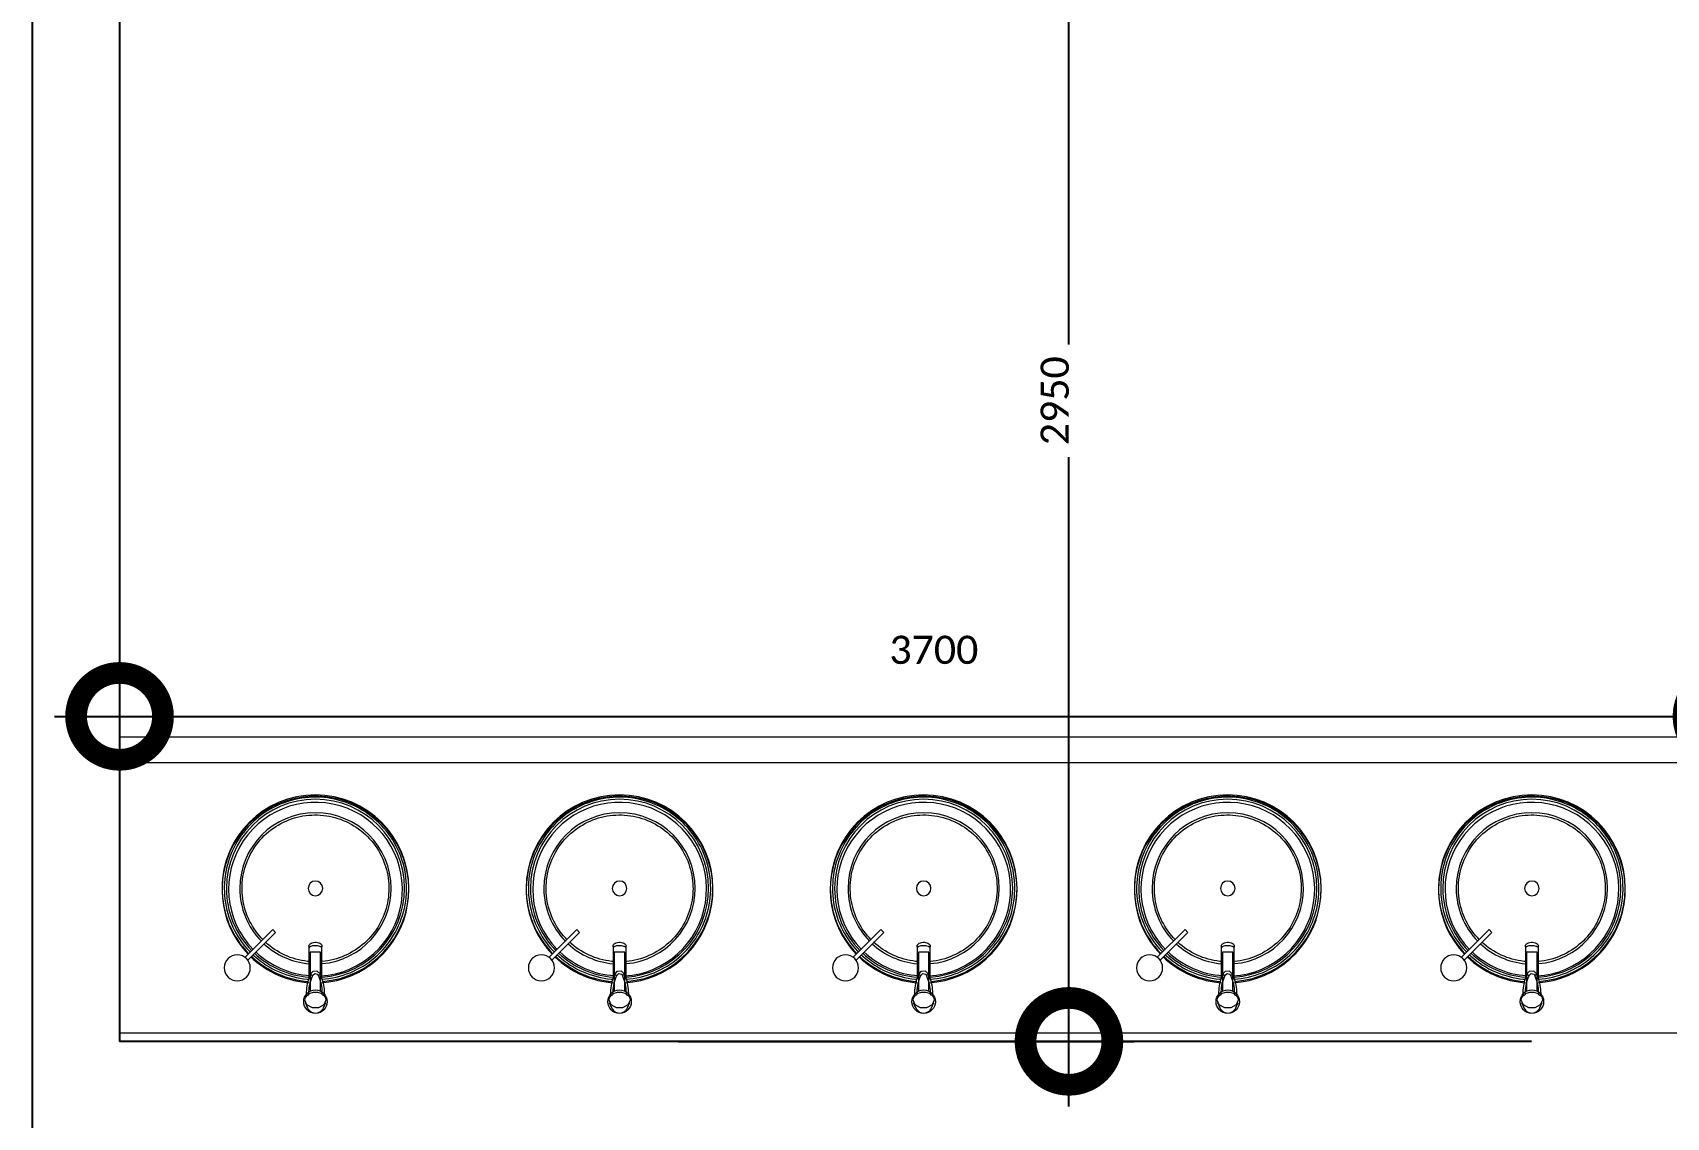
# Model space of a CAD drawing. Header units: metres. Extents: x 22.6 to 101.3, y 9.4 to 67.4.
# Drawn here: x 61.494 to 65.254, y 26.872 to 29.37 of the extents above; entities that cross this region are included whole.
import ezdxf

# ---------------------------------------------------------------- set-up
doc = ezdxf.new("R2010")
doc.units = ezdxf.units.M
doc.layers.add('00', color=252, linetype='Continuous')
for name, color, linetype, lineweight in [('A-DIM', 7, 'Continuous', 5), ('A-FIXT', 1, 'Continuous', 9), ('A-FURN', 1, 'Continuous', 9)]:
    doc.layers.add(name, color=color, linetype=linetype, lineweight=lineweight)
doc.styles.add('Calibri', font='calibri.ttf', dxfattribs={"height": 0.212639})
doc.dimstyles.new('ECG_Dimn-Detl-100', dxfattribs={"dimscale": 0.3048, "dimtxt": 0.25, "dimasz": 1.312336, "dimexe": 0.492126, "dimexo": 0.0625, "dimgap": 0, "dimtad": 1, "dimdec": 0, "dimlfac": 1000, "dimzin": 0, "dimdsep": 46, "dimtxsty": 'Calibri', "dimblk1": 'DOTSMALL', "dimblk2": 'DOTSMALL', "dimsah": 1, "dimcen": 0.09, "dimdle": 0.492126, "dimazin": 0, "dimtfac": 1, "dimtdec": 4, "dimtix": 1, "dimtmove": 0, "dimatfit": 3, "dimfxl": 0.492126, "dimfxlon": 1, "dimtvp": 1, "dimtolj": 1, "dimtzin": 0, "dimarcsym": 2})
doc.dimstyles.new('ECG_Dimn-Detl-100_1', dxfattribs={"dimscale": 0.3048, "dimtxt": 0.25, "dimasz": 1.312336, "dimexe": 0.492126, "dimexo": 0.0625, "dimgap": 0, "dimtad": 1, "dimdec": 0, "dimlfac": 1000, "dimzin": 0, "dimdsep": 46, "dimtxsty": 'Calibri', "dimblk1": 'DOTSMALL', "dimblk2": 'DOTSMALL', "dimsah": 1, "dimcen": 0.09, "dimdle": 0.492126, "dimazin": 0, "dimtfac": 1, "dimtdec": 4, "dimtix": 1, "dimtmove": 2, "dimatfit": 3, "dimfxl": 0.492126, "dimfxlon": 1, "dimtvp": 1, "dimtolj": 1, "dimtzin": 0, "dimarcsym": 2})

# ---------------------------------------------------------------- blocks, each defined once
blk = doc.blocks.new('ECG_Sink with Soap Dispenser - H- HAND RINSE SET-2485049-GROUND FLOOR PLAN')
at = {"layer": 'A-FIXT'}
for p, q in [((0.1109, 0.3433), (0.1109, 0.3383)), ((0.1112, 0.3415), (0.1109, 0.3433)), ((0.1409, 0.3433), (0.1406, 0.3415)), ((0.1409, 0.3383), (0.1409, 0.3433)), ((0.1109, 0.3383), (0.1109, 0.2669)), ((0.1139, 0.3289), (0.1139, 0.2391)), ((0.1379, 0.3289), (0.1139, 0.3289)), ((0.1379, 0.2391), (0.1379, 0.3289)), ((0.1409, 0.2669), (0.1409, 0.3383)), ((0.1202, 0.2765), (0.1201, 0.2769)), ((0.1315, 0.2767), (0.1316, 0.2771)), ((0.1109, 0.233), (0.1108, 0.234)), ((0.1109, 0.2469), (0.1109, 0.2421)), ((0.1109, 0.2344), (0.1109, 0.2331)), ((0.1409, 0.2331), (0.1409, 0.2344)), ((0.141, 0.234), (0.141, 0.233)), ((0.1021, 0.2132), (0.1075, 0.2009)), ((0.1443, 0.2009), (0.1497, 0.2132))]:
    blk.add_line(p, q, dxfattribs=at)
at = {"layer": 'A-FIXT', "flags": 128}
for points in [[(0.3358, 0.4759), (0.3356, 0.4843), (0.3351, 0.4927), (0.3343, 0.501), (0.3331, 0.5093), (0.3316, 0.5176), (0.3298, 0.5258), (0.3276, 0.5339), (0.3251, 0.5419), (0.3223, 0.5498), (0.3192, 0.5576), (0.3158, 0.5653), (0.3121, 0.5728), (0.308, 0.5802), (0.3037, 0.5874), (0.2991, 0.5944), (0.2942, 0.6012), (0.2891, 0.6079), (0.2837, 0.6143), (0.278, 0.6205), (0.2721, 0.6264), (0.266, 0.6322), (0.2596, 0.6376), (0.253, 0.6429), (0.2463, 0.6478), (0.2393, 0.6525), (0.2321, 0.6569), (0.2248, 0.661), (0.2173, 0.6648), (0.2097, 0.6683), (0.202, 0.6715), (0.1941, 0.6744), (0.1861, 0.6769), (0.178, 0.6792), (0.1698, 0.6811), (0.1616, 0.6827), (0.1533, 0.684), (0.1449, 0.6849), (0.1366, 0.6855), (0.1282, 0.6857), (0.1198, 0.6857), (0.1114, 0.6853), (0.103, 0.6845), (0.0947, 0.6834), (0.0864, 0.682), (0.0782, 0.6803), (0.0701, 0.6782), (0.0621, 0.6758), (0.0541, 0.6731), (0.0463, 0.6701), (0.0386, 0.6667), (0.031, 0.6631), (0.0236, 0.6591), (0.0164, 0.6549), (0.0093, 0.6504), (0.0024, 0.6456), (-0.0043, 0.6405), (-0.0108, 0.6352), (-0.017, 0.6296), (-0.023, 0.6237), (-0.0288, 0.6177), (-0.0344, 0.6114), (-0.0397, 0.6048), (-0.0447, 0.5981), (-0.0494, 0.5912), (-0.0539, 0.5841), (-0.0581, 0.5768), (-0.062, 0.5694), (-0.0656, 0.5618), (-0.0689, 0.5541), (-0.0718, 0.5462), (-0.0745, 0.5382), (-0.0768, 0.5302), (-0.0788, 0.522), (-0.0805, 0.5138), (-0.0818, 0.5055), (-0.0829, 0.4972), (-0.0835, 0.4888), (-0.0839, 0.4804), (-0.0839, 0.4759)], [(-0.0431, 0.4759), (-0.043, 0.4827), (-0.0426, 0.4894), (-0.0419, 0.4961), (-0.041, 0.5028), (-0.0398, 0.5095), (-0.0383, 0.5161), (-0.0366, 0.5226), (-0.0346, 0.5291), (-0.0323, 0.5355), (-0.0298, 0.5417), (-0.027, 0.5479), (-0.024, 0.554), (-0.0208, 0.5599), (-0.0173, 0.5657), (-0.0136, 0.5714), (-0.0097, 0.5769), (-0.0055, 0.5822), (-0.0012, 0.5874), (0.0034, 0.5924), (0.0081, 0.5972), (0.0131, 0.6018), (0.0182, 0.6062), (0.0235, 0.6104), (0.029, 0.6144), (0.0346, 0.6182), (0.0403, 0.6217), (0.0462, 0.625), (0.0523, 0.6281), (0.0584, 0.6309), (0.0647, 0.6335), (0.071, 0.6358), (0.0774, 0.6379), (0.084, 0.6397), (0.0905, 0.6412), (0.0972, 0.6425), (0.1039, 0.6435), (0.1106, 0.6443), (0.1173, 0.6447), (0.1241, 0.645), (0.1308, 0.6449), (0.1376, 0.6446), (0.1443, 0.644), (0.151, 0.6431), (0.1577, 0.6419), (0.1643, 0.6405), (0.1709, 0.6389), (0.1774, 0.6369), (0.1838, 0.6348), (0.1901, 0.6323), (0.1963, 0.6296), (0.2024, 0.6267), (0.2083, 0.6235), (0.2142, 0.6201), (0.2199, 0.6165), (0.2254, 0.6126), (0.2308, 0.6085), (0.236, 0.6042), (0.2411, 0.5997), (0.2459, 0.595), (0.2506, 0.5901), (0.255, 0.585), (0.2593, 0.5798), (0.2634, 0.5743), (0.2672, 0.5688), (0.2708, 0.5631), (0.2741, 0.5572), (0.2773, 0.5512), (0.2802, 0.5451), (0.2828, 0.5389), (0.2852, 0.5325), (0.2873, 0.5261), (0.2892, 0.5196), (0.2908, 0.5131), (0.2922, 0.5064), (0.2933, 0.4998), (0.2941, 0.493), (0.2947, 0.4863), (0.2949, 0.4796), (0.295, 0.4759)], [(-0.0839, 0.4759), (-0.0838, 0.4675), (-0.0833, 0.4591), (-0.0824, 0.4508), (-0.0813, 0.4425), (-0.0798, 0.4342), (-0.0779, 0.426), (-0.0758, 0.4179), (-0.0733, 0.4099), (-0.0705, 0.402), (-0.0674, 0.3942), (-0.064, 0.3865), (-0.0602, 0.379), (-0.0562, 0.3716), (-0.0519, 0.3644), (-0.0473, 0.3574), (-0.0424, 0.3506), (-0.0373, 0.3439), (-0.0319, 0.3375), (-0.0262, 0.3313), (-0.0238, 0.3289)], [(0.0053, 0.3575), (0.0012, 0.3617), (-0.0032, 0.3668), (-0.0075, 0.372), (-0.0115, 0.3775), (-0.0154, 0.383), (-0.019, 0.3887), (-0.0223, 0.3946), (-0.0255, 0.4006), (-0.0283, 0.4067), (-0.031, 0.4129), (-0.0334, 0.4193), (-0.0355, 0.4257), (-0.0374, 0.4322), (-0.039, 0.4387), (-0.0404, 0.4454), (-0.0415, 0.452), (-0.0423, 0.4588), (-0.0428, 0.4655), (-0.0431, 0.4722), (-0.0431, 0.4759)], [(0.1409, 0.2666), (0.1488, 0.2673), (0.1571, 0.2684), (0.1654, 0.2698), (0.1736, 0.2715), (0.1817, 0.2736), (0.1898, 0.276), (0.1977, 0.2787), (0.2055, 0.2817), (0.2132, 0.2851), (0.2208, 0.2887), (0.2282, 0.2927), (0.2355, 0.2969), (0.2425, 0.3014), (0.2494, 0.3062), (0.2561, 0.3113), (0.2626, 0.3166), (0.2688, 0.3222), (0.2749, 0.3281), (0.2807, 0.3341), (0.2862, 0.3404), (0.2915, 0.347), (0.2965, 0.3537), (0.3013, 0.3606), (0.3057, 0.3677), (0.3099, 0.375), (0.3138, 0.3824), (0.3174, 0.39), (0.3207, 0.3977), (0.3236, 0.4056), (0.3263, 0.4136), (0.3286, 0.4216), (0.3306, 0.4298), (0.3323, 0.438), (0.3337, 0.4463), (0.3347, 0.4546), (0.3354, 0.463), (0.3357, 0.4714), (0.3358, 0.4759)], [(0.295, 0.4759), (0.2948, 0.4691), (0.2944, 0.4624), (0.2938, 0.4557), (0.2928, 0.449), (0.2916, 0.4423), (0.2901, 0.4357), (0.2884, 0.4292), (0.2864, 0.4227), (0.2841, 0.4163), (0.2816, 0.4101), (0.2789, 0.4039), (0.2759, 0.3978), (0.2726, 0.3919), (0.2692, 0.3861), (0.2654, 0.3804), (0.2615, 0.3749), (0.2574, 0.3696), (0.253, 0.3644), (0.2485, 0.3594), (0.2437, 0.3546), (0.2388, 0.35), (0.2336, 0.3456), (0.2283, 0.3414), (0.2229, 0.3374), (0.2173, 0.3336), (0.2115, 0.3301), (0.2056, 0.3268), (0.1996, 0.3237), (0.1934, 0.3209), (0.1872, 0.3183), (0.1808, 0.316), (0.1744, 0.3139), (0.1679, 0.3121), (0.1613, 0.3106), (0.1546, 0.3093), (0.148, 0.3083), (0.1412, 0.3075)], [(0.1111, 0.3075), (0.1075, 0.3078), (0.1008, 0.3087), (0.0941, 0.3099), (0.0875, 0.3113), (0.0809, 0.3129), (0.0745, 0.3149), (0.0681, 0.317), (0.0618, 0.3195), (0.0556, 0.3222), (0.0495, 0.3251), (0.0435, 0.3283), (0.0377, 0.3317), (0.032, 0.3353), (0.0264, 0.3392), (0.021, 0.3433), (0.0158, 0.3476), (0.0108, 0.3521)], [(0.1109, 0.3433), (0.1112, 0.3451), (0.1122, 0.3468), (0.1138, 0.3484), (0.1159, 0.3497), (0.1184, 0.3508), (0.1213, 0.3515), (0.1243, 0.3519), (0.1275, 0.3519), (0.1305, 0.3515), (0.1334, 0.3508), (0.1359, 0.3497), (0.138, 0.3484), (0.1396, 0.3468), (0.1406, 0.3451), (0.1409, 0.3433)], [(-0.0179, 0.3231), (-0.0142, 0.3196), (-0.0078, 0.3142), (-0.0012, 0.3089), (0.0056, 0.304), (0.0125, 0.2993), (0.0197, 0.2949), (0.027, 0.2908), (0.0345, 0.287), (0.0421, 0.2835), (0.0499, 0.2803), (0.0578, 0.2774), (0.0657, 0.2749), (0.0738, 0.2726), (0.082, 0.2707), (0.0902, 0.2691), (0.0985, 0.2678), (0.1069, 0.2669), (0.1109, 0.2666)], [(0.1147, 0.2788), (0.1128, 0.2743), (0.1111, 0.2698), (0.1095, 0.2652), (0.1082, 0.2606), (0.1071, 0.2559), (0.1063, 0.2512), (0.1056, 0.2465), (0.1051, 0.2417), (0.1049, 0.237), (0.1048, 0.234)], [(0.1108, 0.234), (0.111, 0.2385), (0.1113, 0.243), (0.1118, 0.2475), (0.1125, 0.252), (0.1134, 0.2564), (0.1145, 0.2608), (0.1158, 0.2651), (0.1173, 0.2695), (0.119, 0.2737), (0.1202, 0.2763)], [(0.1372, 0.2786), (0.1301, 0.2852), (0.1198, 0.2844), (0.1147, 0.2788)], [(0.1167, 0.2791), (0.116, 0.2792), (0.1155, 0.2792), (0.115, 0.2791), (0.1147, 0.2789), (0.1147, 0.2785)], [(0.1147, 0.2785), (0.1147, 0.2781), (0.115, 0.2777), (0.1155, 0.2772), (0.116, 0.2768), (0.1167, 0.2764), (0.1174, 0.2761), (0.1182, 0.2759), (0.1188, 0.2758), (0.1194, 0.2758), (0.1198, 0.276)], [(0.1202, 0.2763), (0.1243, 0.2797), (0.1301, 0.2785), (0.1316, 0.2764)], [(0.1316, 0.2764), (0.1334, 0.2722), (0.1351, 0.2679), (0.1365, 0.2636), (0.1377, 0.2592), (0.1388, 0.2548), (0.1396, 0.2504), (0.1403, 0.2459), (0.1407, 0.2414), (0.1409, 0.2369), (0.141, 0.234)], [(0.1372, 0.2784), (0.1371, 0.278), (0.1368, 0.2776), (0.1364, 0.2771), (0.1358, 0.2767), (0.1351, 0.2764), (0.1344, 0.2761), (0.1337, 0.2759), (0.133, 0.2759), (0.1324, 0.2759), (0.1319, 0.2761)], [(0.1351, 0.2791), (0.1358, 0.2792), (0.1364, 0.2791), (0.1368, 0.279), (0.1371, 0.2787), (0.1372, 0.2784)], [(0.147, 0.234), (0.1469, 0.2388), (0.1465, 0.2436), (0.146, 0.2483), (0.1452, 0.2531), (0.1443, 0.2577), (0.1431, 0.2624), (0.1417, 0.267), (0.1401, 0.2716), (0.1383, 0.2761), (0.1372, 0.2787)], [(0.1066, 0.2302), (0.1024, 0.2249), (0.1009, 0.2188)], [(0.1048, 0.234), (0.105, 0.2293), (0.105, 0.2282)], [(0.1413, 0.2329), (0.1314, 0.2363), (0.1205, 0.2363), (0.1105, 0.2329)], [(0.1509, 0.2188), (0.1494, 0.225), (0.1453, 0.2302)], [(0.1468, 0.2282), (0.147, 0.233), (0.147, 0.234)], [(0.1009, 0.2188), (0.1057, 0.2082), (0.1182, 0.2016), (0.1336, 0.2016), (0.1461, 0.2082), (0.1509, 0.2188)]]:
    blk.add_lwpolyline(points, dxfattribs=at)
at = {"layer": 'A-FIXT'}
blk.add_circle((0.1259, 0.2149), 0.027, dxfattribs=at)
for centre, radius, start, end in [((0.1259, 0.4759), 0.215, 360, 180), ((0.1259, 0.4732), 0.215, 273.1996, 223.8806), ((0.1259, 0.4759), 0.205, 360, 180), ((0.1261, 0.474), 0.2, 273.395, 223.7966), ((0.1259, 0.4759), 0.1741, 360, 180), ((0.1259, 0.4759), 0.1741, 0, 180), ((0.1259, 0.4758), 0.0168, 90, 270), ((0.1259, 0.4758), 0.0168, 270, 90), ((0.1259, 0.4759), 0.215, 180, 224.4833), ((0.1259, 0.4759), 0.205, 180, 224.4677), ((0.1259, 0.4759), 0.1741, 180, 224.3904), ((0.1259, 0.4759), 0.1741, 180, 224.3904), ((0.1259, 0.4759), 0.205, 274.193, 360), ((0.1259, 0.4759), 0.1741, 274.9944, 360), ((0.1259, 0.4759), 0.1741, 274.9944, 360), ((0.1259, 0.4759), 0.215, 274.3633, 360), ((0.1259, 0.4759), 0.1741, 227.0757, 265.0557), ((0.1259, 0.4759), 0.1741, 227.0757, 265.0557), ((0.1259, 0.4732), 0.215, 226.2792, 266.8004), ((0.1259, 0.4759), 0.215, 226.7205, 265.7381), ((0.1259, 0.4759), 0.205, 226.7936, 265.8367), ((0.1265, 0.4745), 0.2, 226.3752, 266.3808), ((0.1259, 0.2088), 0.02, 194.9661, 346.6223)]:
    blk.add_arc(centre, radius, start, end, dxfattribs=at)
for points, knots in [([(0.1409, 0.3383), (0.1409, 0.3387), (0.1407, 0.3394), (0.1397, 0.3405), (0.1381, 0.3415), (0.1353, 0.3427), (0.1307, 0.3436), (0.1246, 0.3439), (0.1189, 0.3433), (0.1153, 0.3422), (0.1133, 0.3413), (0.1124, 0.3407), (0.1117, 0.3401), (0.1111, 0.3393), (0.1109, 0.3386), (0.1109, 0.3383)], [0, 0, 0, 0, 0.066667, 0.133333, 0.2, 0.266667, 0.4, 0.533333, 0.65, 0.766667, 0.825, 0.854167, 0.883333, 0.941667, 1, 1, 1, 1]), ([(0.1105, 0.2329), (0.1104, 0.2327), (0.1103, 0.2322), (0.1102, 0.2318), (0.11, 0.2315), (0.1099, 0.2313), (0.1099, 0.2311), (0.1097, 0.2309), (0.1096, 0.2307), (0.1095, 0.2305), (0.1094, 0.2304), (0.1092, 0.2302), (0.1091, 0.23), (0.1089, 0.2299), (0.1087, 0.2298), (0.1085, 0.2296), (0.1083, 0.2296), (0.1081, 0.2295), (0.1079, 0.2295), (0.1076, 0.2295), (0.1072, 0.2296), (0.1069, 0.2298), (0.1067, 0.23), (0.1066, 0.2302)], [0, 0, 0, 0, 0.142857, 0.214286, 0.25, 0.285714, 0.321429, 0.357143, 0.392857, 0.428571, 0.464286, 0.5, 0.535714, 0.571429, 0.607143, 0.642857, 0.678571, 0.714286, 0.75, 0.785714, 0.857143, 0.928571, 1, 1, 1, 1]), ([(0.1453, 0.2302), (0.1452, 0.23), (0.1449, 0.2298), (0.1446, 0.2296), (0.1442, 0.2295), (0.1439, 0.2295), (0.1437, 0.2295), (0.1435, 0.2296), (0.1433, 0.2296), (0.1431, 0.2297), (0.1429, 0.2299), (0.1428, 0.23), (0.1426, 0.2302), (0.1424, 0.2304), (0.1423, 0.2305), (0.1422, 0.2307), (0.1421, 0.2309), (0.142, 0.2311), (0.1419, 0.2313), (0.1418, 0.2315), (0.1417, 0.2318), (0.1415, 0.2322), (0.1414, 0.2327), (0.1413, 0.2329)], [0, 0, 0, 0, 0.071429, 0.142857, 0.214286, 0.25, 0.285714, 0.321429, 0.357143, 0.392857, 0.419643, 0.446429, 0.5, 0.535714, 0.571429, 0.607143, 0.642857, 0.678571, 0.714286, 0.75, 0.785714, 0.857143, 1, 1, 1, 1])]:
    blk.add_open_spline(points, degree=3, knots=knots, dxfattribs=at)
blk = doc.blocks.new('Soap Dispenser1 - G-Soap Dispenser 2-2485012-GROUND FLOOR PLAN')
at = {"layer": 'A-FURN'}
for p, q in [((0.0277, 0.3784), (-0.0362, 0.3146)), ((0.0277, 0.3784), (0.0341, 0.3721)), ((-0.0298, 0.3082), (0.0341, 0.3721))]:
    blk.add_line(p, q, dxfattribs=at)
for start, end in [(360, 180), (180, 360)]:
    blk.add_arc((-0.054, 0.2904), 0.03, start, end, dxfattribs=at)
blk.add_open_spline([(-0.0344, 0.3131), (-0.0346, 0.3133), (-0.035, 0.3136), (-0.0355, 0.314), (-0.036, 0.3144), (-0.0362, 0.3145), (-0.0362, 0.3146)], degree=3, knots=[0.6666667, 0.6666667, 0.6666667, 0.6666667, 0.7222222, 0.7916667, 0.8611111, 1, 1, 1, 1], dxfattribs=at)
blk.add_open_spline([(-0.0298, 0.3082), (-0.0298, 0.3082), (-0.0299, 0.3082), (-0.03, 0.3084), (-0.0302, 0.3087), (-0.0305, 0.309), (-0.0308, 0.3095), (-0.0311, 0.3098), (-0.0312, 0.31)], degree=3, dxfattribs=at)
blk = doc.blocks.new('ECG_Sink with Soap Dispenser - H- HAND RINSE SET-V49-GROUND FLOOR PLAN')
at = {"layer": 'A-FIXT'}
for p, q in [((0.1109, 0.3433), (0.1109, 0.3383)), ((0.1112, 0.3415), (0.1109, 0.3433)), ((0.1409, 0.3433), (0.1406, 0.3415)), ((0.1409, 0.3383), (0.1409, 0.3433)), ((0.1109, 0.3383), (0.1109, 0.2669)), ((0.1139, 0.3289), (0.1139, 0.2391)), ((0.1379, 0.3289), (0.1139, 0.3289)), ((0.1379, 0.2391), (0.1379, 0.3289)), ((0.1409, 0.2669), (0.1409, 0.3383)), ((0.1202, 0.2765), (0.1201, 0.2769)), ((0.1315, 0.2767), (0.1316, 0.2771)), ((0.1109, 0.233), (0.1108, 0.234)), ((0.1109, 0.2469), (0.1109, 0.2421)), ((0.1109, 0.2344), (0.1109, 0.2331)), ((0.1409, 0.2331), (0.1409, 0.2344)), ((0.141, 0.234), (0.141, 0.233)), ((0.1021, 0.2132), (0.1075, 0.2009)), ((0.1443, 0.2009), (0.1497, 0.2132))]:
    blk.add_line(p, q, dxfattribs=at)
at = {"layer": 'A-FIXT', "flags": 128}
for points in [[(0.3358, 0.4759), (0.3356, 0.4843), (0.3351, 0.4927), (0.3343, 0.501), (0.3331, 0.5093), (0.3316, 0.5176), (0.3298, 0.5258), (0.3276, 0.5339), (0.3251, 0.5419), (0.3223, 0.5498), (0.3192, 0.5576), (0.3158, 0.5653), (0.3121, 0.5728), (0.308, 0.5802), (0.3037, 0.5874), (0.2991, 0.5944), (0.2942, 0.6012), (0.2891, 0.6079), (0.2837, 0.6143), (0.278, 0.6205), (0.2721, 0.6264), (0.266, 0.6322), (0.2596, 0.6376), (0.253, 0.6429), (0.2463, 0.6478), (0.2393, 0.6525), (0.2321, 0.6569), (0.2248, 0.661), (0.2173, 0.6648), (0.2097, 0.6683), (0.202, 0.6715), (0.1941, 0.6744), (0.1861, 0.6769), (0.178, 0.6792), (0.1698, 0.6811), (0.1616, 0.6827), (0.1533, 0.684), (0.1449, 0.6849), (0.1366, 0.6855), (0.1282, 0.6857), (0.1198, 0.6857), (0.1114, 0.6853), (0.103, 0.6845), (0.0947, 0.6834), (0.0864, 0.682), (0.0782, 0.6803), (0.0701, 0.6782), (0.0621, 0.6758), (0.0541, 0.6731), (0.0463, 0.6701), (0.0386, 0.6667), (0.031, 0.6631), (0.0236, 0.6591), (0.0164, 0.6549), (0.0093, 0.6504), (0.0024, 0.6456), (-0.0043, 0.6405), (-0.0108, 0.6352), (-0.017, 0.6296), (-0.023, 0.6237), (-0.0288, 0.6177), (-0.0344, 0.6114), (-0.0397, 0.6048), (-0.0447, 0.5981), (-0.0494, 0.5912), (-0.0539, 0.5841), (-0.0581, 0.5768), (-0.062, 0.5694), (-0.0656, 0.5618), (-0.0689, 0.5541), (-0.0718, 0.5462), (-0.0745, 0.5382), (-0.0768, 0.5302), (-0.0788, 0.522), (-0.0805, 0.5138), (-0.0818, 0.5055), (-0.0829, 0.4972), (-0.0835, 0.4888), (-0.0839, 0.4804), (-0.0839, 0.4759)], [(-0.0431, 0.4759), (-0.043, 0.4827), (-0.0426, 0.4894), (-0.0419, 0.4961), (-0.041, 0.5028), (-0.0398, 0.5095), (-0.0383, 0.5161), (-0.0366, 0.5226), (-0.0346, 0.5291), (-0.0323, 0.5355), (-0.0298, 0.5417), (-0.027, 0.5479), (-0.024, 0.554), (-0.0208, 0.5599), (-0.0173, 0.5657), (-0.0136, 0.5714), (-0.0097, 0.5769), (-0.0055, 0.5822), (-0.0012, 0.5874), (0.0034, 0.5924), (0.0081, 0.5972), (0.0131, 0.6018), (0.0182, 0.6062), (0.0235, 0.6104), (0.029, 0.6144), (0.0346, 0.6182), (0.0403, 0.6217), (0.0462, 0.625), (0.0523, 0.6281), (0.0584, 0.6309), (0.0647, 0.6335), (0.071, 0.6358), (0.0774, 0.6379), (0.084, 0.6397), (0.0905, 0.6412), (0.0972, 0.6425), (0.1039, 0.6435), (0.1106, 0.6443), (0.1173, 0.6447), (0.1241, 0.645), (0.1308, 0.6449), (0.1376, 0.6446), (0.1443, 0.644), (0.151, 0.6431), (0.1577, 0.6419), (0.1643, 0.6405), (0.1709, 0.6389), (0.1774, 0.6369), (0.1838, 0.6348), (0.1901, 0.6323), (0.1963, 0.6296), (0.2024, 0.6267), (0.2083, 0.6235), (0.2142, 0.6201), (0.2199, 0.6165), (0.2254, 0.6126), (0.2308, 0.6085), (0.236, 0.6042), (0.2411, 0.5997), (0.2459, 0.595), (0.2506, 0.5901), (0.255, 0.585), (0.2593, 0.5798), (0.2634, 0.5743), (0.2672, 0.5688), (0.2708, 0.5631), (0.2741, 0.5572), (0.2773, 0.5512), (0.2802, 0.5451), (0.2828, 0.5389), (0.2852, 0.5325), (0.2873, 0.5261), (0.2892, 0.5196), (0.2908, 0.5131), (0.2922, 0.5064), (0.2933, 0.4998), (0.2941, 0.493), (0.2947, 0.4863), (0.2949, 0.4796), (0.295, 0.4759)], [(-0.0839, 0.4759), (-0.0838, 0.4675), (-0.0833, 0.4591), (-0.0824, 0.4508), (-0.0813, 0.4425), (-0.0798, 0.4342), (-0.0779, 0.426), (-0.0758, 0.4179), (-0.0733, 0.4099), (-0.0705, 0.402), (-0.0674, 0.3942), (-0.064, 0.3865), (-0.0602, 0.379), (-0.0562, 0.3716), (-0.0519, 0.3644), (-0.0473, 0.3574), (-0.0424, 0.3506), (-0.0373, 0.3439), (-0.0319, 0.3375), (-0.0262, 0.3313), (-0.0238, 0.3289)], [(0.0053, 0.3575), (0.0012, 0.3617), (-0.0032, 0.3668), (-0.0075, 0.372), (-0.0115, 0.3775), (-0.0154, 0.383), (-0.019, 0.3887), (-0.0223, 0.3946), (-0.0255, 0.4006), (-0.0283, 0.4067), (-0.031, 0.4129), (-0.0334, 0.4193), (-0.0355, 0.4257), (-0.0374, 0.4322), (-0.039, 0.4387), (-0.0404, 0.4454), (-0.0415, 0.452), (-0.0423, 0.4588), (-0.0428, 0.4655), (-0.0431, 0.4722), (-0.0431, 0.4759)], [(0.1409, 0.2666), (0.1488, 0.2673), (0.1571, 0.2684), (0.1654, 0.2698), (0.1736, 0.2715), (0.1817, 0.2736), (0.1898, 0.276), (0.1977, 0.2787), (0.2055, 0.2817), (0.2132, 0.2851), (0.2208, 0.2887), (0.2282, 0.2927), (0.2355, 0.2969), (0.2425, 0.3014), (0.2494, 0.3062), (0.2561, 0.3113), (0.2626, 0.3166), (0.2688, 0.3222), (0.2749, 0.3281), (0.2807, 0.3341), (0.2862, 0.3404), (0.2915, 0.347), (0.2965, 0.3537), (0.3013, 0.3606), (0.3057, 0.3677), (0.3099, 0.375), (0.3138, 0.3824), (0.3174, 0.39), (0.3207, 0.3977), (0.3236, 0.4056), (0.3263, 0.4136), (0.3286, 0.4216), (0.3306, 0.4298), (0.3323, 0.438), (0.3337, 0.4463), (0.3347, 0.4546), (0.3354, 0.463), (0.3357, 0.4714), (0.3358, 0.4759)], [(0.295, 0.4759), (0.2948, 0.4691), (0.2944, 0.4624), (0.2938, 0.4557), (0.2928, 0.449), (0.2916, 0.4423), (0.2901, 0.4357), (0.2884, 0.4292), (0.2864, 0.4227), (0.2841, 0.4163), (0.2816, 0.4101), (0.2789, 0.4039), (0.2759, 0.3978), (0.2726, 0.3919), (0.2692, 0.3861), (0.2654, 0.3804), (0.2615, 0.3749), (0.2574, 0.3696), (0.253, 0.3644), (0.2485, 0.3594), (0.2437, 0.3546), (0.2388, 0.35), (0.2336, 0.3456), (0.2283, 0.3414), (0.2229, 0.3374), (0.2173, 0.3336), (0.2115, 0.3301), (0.2056, 0.3268), (0.1996, 0.3237), (0.1934, 0.3209), (0.1872, 0.3183), (0.1808, 0.316), (0.1744, 0.3139), (0.1679, 0.3121), (0.1613, 0.3106), (0.1546, 0.3093), (0.148, 0.3083), (0.1412, 0.3075)], [(0.1111, 0.3075), (0.1075, 0.3078), (0.1008, 0.3087), (0.0941, 0.3099), (0.0875, 0.3113), (0.0809, 0.3129), (0.0745, 0.3149), (0.0681, 0.317), (0.0618, 0.3195), (0.0556, 0.3222), (0.0495, 0.3251), (0.0435, 0.3283), (0.0377, 0.3317), (0.032, 0.3353), (0.0264, 0.3392), (0.021, 0.3433), (0.0158, 0.3476), (0.0108, 0.3521)], [(0.1109, 0.3433), (0.1112, 0.3451), (0.1122, 0.3468), (0.1138, 0.3484), (0.1159, 0.3497), (0.1184, 0.3508), (0.1213, 0.3515), (0.1243, 0.3519), (0.1275, 0.3519), (0.1305, 0.3515), (0.1334, 0.3508), (0.1359, 0.3497), (0.138, 0.3484), (0.1396, 0.3468), (0.1406, 0.3451), (0.1409, 0.3433)], [(-0.0179, 0.3231), (-0.0142, 0.3196), (-0.0078, 0.3142), (-0.0012, 0.3089), (0.0056, 0.304), (0.0125, 0.2993), (0.0197, 0.2949), (0.027, 0.2908), (0.0345, 0.287), (0.0421, 0.2835), (0.0499, 0.2803), (0.0578, 0.2774), (0.0657, 0.2749), (0.0738, 0.2726), (0.082, 0.2707), (0.0902, 0.2691), (0.0985, 0.2678), (0.1069, 0.2669), (0.1109, 0.2666)], [(0.1147, 0.2788), (0.1128, 0.2743), (0.1111, 0.2698), (0.1095, 0.2652), (0.1082, 0.2606), (0.1071, 0.2559), (0.1063, 0.2512), (0.1056, 0.2465), (0.1051, 0.2417), (0.1049, 0.237), (0.1048, 0.234)], [(0.1108, 0.234), (0.111, 0.2385), (0.1113, 0.243), (0.1118, 0.2475), (0.1125, 0.252), (0.1134, 0.2564), (0.1145, 0.2608), (0.1158, 0.2651), (0.1173, 0.2695), (0.119, 0.2737), (0.1202, 0.2763)], [(0.1372, 0.2786), (0.1301, 0.2852), (0.1198, 0.2844), (0.1147, 0.2788)], [(0.1167, 0.2791), (0.116, 0.2792), (0.1155, 0.2792), (0.115, 0.2791), (0.1147, 0.2789), (0.1147, 0.2785)], [(0.1147, 0.2785), (0.1147, 0.2781), (0.115, 0.2777), (0.1155, 0.2772), (0.116, 0.2768), (0.1167, 0.2764), (0.1174, 0.2761), (0.1182, 0.2759), (0.1188, 0.2758), (0.1194, 0.2758), (0.1198, 0.276)], [(0.1202, 0.2763), (0.1243, 0.2797), (0.1301, 0.2785), (0.1316, 0.2764)], [(0.1316, 0.2764), (0.1334, 0.2722), (0.1351, 0.2679), (0.1365, 0.2636), (0.1377, 0.2592), (0.1388, 0.2548), (0.1396, 0.2504), (0.1403, 0.2459), (0.1407, 0.2414), (0.1409, 0.2369), (0.141, 0.234)], [(0.1372, 0.2784), (0.1371, 0.278), (0.1368, 0.2776), (0.1364, 0.2771), (0.1358, 0.2767), (0.1351, 0.2764), (0.1344, 0.2761), (0.1337, 0.2759), (0.133, 0.2759), (0.1324, 0.2759), (0.1319, 0.2761)], [(0.1351, 0.2791), (0.1358, 0.2792), (0.1364, 0.2791), (0.1368, 0.279), (0.1371, 0.2787), (0.1372, 0.2784)], [(0.147, 0.234), (0.1469, 0.2388), (0.1465, 0.2436), (0.146, 0.2483), (0.1452, 0.2531), (0.1443, 0.2577), (0.1431, 0.2624), (0.1417, 0.267), (0.1401, 0.2716), (0.1383, 0.2761), (0.1372, 0.2787)], [(0.1066, 0.2302), (0.1024, 0.2249), (0.1009, 0.2188)], [(0.1048, 0.234), (0.105, 0.2293), (0.105, 0.2282)], [(0.1413, 0.2329), (0.1314, 0.2363), (0.1205, 0.2363), (0.1105, 0.2329)], [(0.1509, 0.2188), (0.1494, 0.225), (0.1453, 0.2302)], [(0.1468, 0.2282), (0.147, 0.233), (0.147, 0.234)], [(0.1009, 0.2188), (0.1057, 0.2082), (0.1182, 0.2016), (0.1336, 0.2016), (0.1461, 0.2082), (0.1509, 0.2188)]]:
    blk.add_lwpolyline(points, dxfattribs=at)
at = {"layer": 'A-FIXT'}
blk.add_circle((0.1259, 0.2149), 0.027, dxfattribs=at)
for centre, radius, start, end in [((0.1259, 0.4759), 0.215, 360, 180), ((0.1259, 0.4732), 0.215, 273.1996, 223.8806), ((0.1259, 0.4759), 0.205, 360, 180), ((0.1261, 0.474), 0.2, 273.395, 223.7966), ((0.1259, 0.4759), 0.1741, 360, 180), ((0.1259, 0.4759), 0.1741, 0, 180), ((0.1259, 0.4758), 0.0168, 90, 270), ((0.1259, 0.4758), 0.0168, 270, 90), ((0.1259, 0.4759), 0.215, 180, 224.4833), ((0.1259, 0.4759), 0.205, 180, 224.4677), ((0.1259, 0.4759), 0.1741, 180, 224.3904), ((0.1259, 0.4759), 0.1741, 180, 224.3904), ((0.1259, 0.4759), 0.205, 274.193, 360), ((0.1259, 0.4759), 0.1741, 274.9944, 360), ((0.1259, 0.4759), 0.1741, 274.9944, 360), ((0.1259, 0.4759), 0.215, 274.5726, 360), ((0.1259, 0.4759), 0.1741, 227.0757, 265.0557), ((0.1259, 0.4759), 0.1741, 227.0757, 265.0557), ((0.1259, 0.4732), 0.215, 226.2792, 266.8004), ((0.1259, 0.4759), 0.215, 226.7205, 265.7381), ((0.1259, 0.4759), 0.205, 226.7936, 265.8367), ((0.1265, 0.4745), 0.2, 226.3752, 266.3808), ((0.1259, 0.2088), 0.02, 194.9661, 346.6223)]:
    blk.add_arc(centre, radius, start, end, dxfattribs=at)
for points, knots in [([(0.1409, 0.3383), (0.1409, 0.3387), (0.1407, 0.3394), (0.1397, 0.3405), (0.1381, 0.3415), (0.1353, 0.3427), (0.1307, 0.3436), (0.1246, 0.3439), (0.1189, 0.3433), (0.1153, 0.3422), (0.1133, 0.3413), (0.1124, 0.3407), (0.1117, 0.3401), (0.1111, 0.3393), (0.1109, 0.3386), (0.1109, 0.3383)], [0, 0, 0, 0, 0.066667, 0.133333, 0.2, 0.266667, 0.4, 0.533333, 0.65, 0.766667, 0.825, 0.854167, 0.883333, 0.941667, 1, 1, 1, 1]), ([(0.1105, 0.2329), (0.1104, 0.2327), (0.1103, 0.2322), (0.1102, 0.2318), (0.11, 0.2315), (0.1099, 0.2313), (0.1099, 0.2311), (0.1097, 0.2309), (0.1096, 0.2307), (0.1095, 0.2305), (0.1094, 0.2304), (0.1092, 0.2302), (0.1091, 0.23), (0.1089, 0.2299), (0.1087, 0.2298), (0.1085, 0.2296), (0.1083, 0.2296), (0.1081, 0.2295), (0.1079, 0.2295), (0.1076, 0.2295), (0.1072, 0.2296), (0.1069, 0.2298), (0.1067, 0.23), (0.1066, 0.2302)], [0, 0, 0, 0, 0.142857, 0.214286, 0.25, 0.285714, 0.321429, 0.357143, 0.392857, 0.428571, 0.464286, 0.5, 0.535714, 0.571429, 0.607143, 0.642857, 0.678571, 0.714286, 0.75, 0.785714, 0.857143, 0.928571, 1, 1, 1, 1]), ([(0.1453, 0.2302), (0.1452, 0.23), (0.1449, 0.2298), (0.1446, 0.2296), (0.1442, 0.2295), (0.1439, 0.2295), (0.1437, 0.2295), (0.1435, 0.2296), (0.1433, 0.2296), (0.1431, 0.2297), (0.1429, 0.2299), (0.1428, 0.23), (0.1426, 0.2302), (0.1424, 0.2304), (0.1423, 0.2305), (0.1422, 0.2307), (0.1421, 0.2309), (0.142, 0.2311), (0.1419, 0.2313), (0.1418, 0.2315), (0.1417, 0.2318), (0.1415, 0.2322), (0.1414, 0.2327), (0.1413, 0.2329)], [0, 0, 0, 0, 0.071429, 0.142857, 0.214286, 0.25, 0.285714, 0.321429, 0.357143, 0.392857, 0.419643, 0.446429, 0.5, 0.535714, 0.571429, 0.607143, 0.642857, 0.678571, 0.714286, 0.75, 0.785714, 0.857143, 1, 1, 1, 1])]:
    blk.add_open_spline(points, degree=3, knots=knots, dxfattribs=at)
blk = doc.blocks.new('ECG_Sink with Soap Dispenser - H- HAND RINSE SET-V50-GROUND FLOOR PLAN')
at = {"layer": 'A-FIXT'}
for p, q in [((0.1109, 0.3433), (0.1109, 0.3383)), ((0.1112, 0.3415), (0.1109, 0.3433)), ((0.1409, 0.3433), (0.1406, 0.3415)), ((0.1409, 0.3383), (0.1409, 0.3433)), ((0.1109, 0.3383), (0.1109, 0.2669)), ((0.1139, 0.3289), (0.1139, 0.2391)), ((0.1379, 0.3289), (0.1139, 0.3289)), ((0.1379, 0.2391), (0.1379, 0.3289)), ((0.1409, 0.2669), (0.1409, 0.3383)), ((0.1202, 0.2765), (0.1201, 0.2769)), ((0.1315, 0.2767), (0.1316, 0.2771)), ((0.1109, 0.233), (0.1108, 0.234)), ((0.1109, 0.2469), (0.1109, 0.2421)), ((0.1109, 0.2344), (0.1109, 0.2331)), ((0.1409, 0.2331), (0.1409, 0.2344)), ((0.141, 0.234), (0.141, 0.233)), ((0.1021, 0.2132), (0.1075, 0.2009)), ((0.1443, 0.2009), (0.1497, 0.2132))]:
    blk.add_line(p, q, dxfattribs=at)
at = {"layer": 'A-FIXT', "flags": 128}
for points in [[(0.3358, 0.4759), (0.3356, 0.4843), (0.3351, 0.4927), (0.3343, 0.501), (0.3331, 0.5093), (0.3316, 0.5176), (0.3298, 0.5258), (0.3276, 0.5339), (0.3251, 0.5419), (0.3223, 0.5498), (0.3192, 0.5576), (0.3158, 0.5653), (0.3121, 0.5728), (0.308, 0.5802), (0.3037, 0.5874), (0.2991, 0.5944), (0.2942, 0.6012), (0.2891, 0.6079), (0.2837, 0.6143), (0.278, 0.6205), (0.2721, 0.6264), (0.266, 0.6322), (0.2596, 0.6376), (0.253, 0.6429), (0.2463, 0.6478), (0.2393, 0.6525), (0.2321, 0.6569), (0.2248, 0.661), (0.2173, 0.6648), (0.2097, 0.6683), (0.202, 0.6715), (0.1941, 0.6744), (0.1861, 0.6769), (0.178, 0.6792), (0.1698, 0.6811), (0.1616, 0.6827), (0.1533, 0.684), (0.1449, 0.6849), (0.1366, 0.6855), (0.1282, 0.6857), (0.1198, 0.6857), (0.1114, 0.6853), (0.103, 0.6845), (0.0947, 0.6834), (0.0864, 0.682), (0.0782, 0.6803), (0.0701, 0.6782), (0.0621, 0.6758), (0.0541, 0.6731), (0.0463, 0.6701), (0.0386, 0.6667), (0.031, 0.6631), (0.0236, 0.6591), (0.0164, 0.6549), (0.0093, 0.6504), (0.0024, 0.6456), (-0.0043, 0.6405), (-0.0108, 0.6352), (-0.017, 0.6296), (-0.023, 0.6237), (-0.0288, 0.6177), (-0.0344, 0.6114), (-0.0397, 0.6048), (-0.0447, 0.5981), (-0.0494, 0.5912), (-0.0539, 0.5841), (-0.0581, 0.5768), (-0.062, 0.5694), (-0.0656, 0.5618), (-0.0689, 0.5541), (-0.0718, 0.5462), (-0.0745, 0.5382), (-0.0768, 0.5302), (-0.0788, 0.522), (-0.0805, 0.5138), (-0.0818, 0.5055), (-0.0829, 0.4972), (-0.0835, 0.4888), (-0.0839, 0.4804), (-0.0839, 0.4759)], [(-0.0431, 0.4759), (-0.043, 0.4827), (-0.0426, 0.4894), (-0.0419, 0.4961), (-0.041, 0.5028), (-0.0398, 0.5095), (-0.0383, 0.5161), (-0.0366, 0.5226), (-0.0346, 0.5291), (-0.0323, 0.5355), (-0.0298, 0.5417), (-0.027, 0.5479), (-0.024, 0.554), (-0.0208, 0.5599), (-0.0173, 0.5657), (-0.0136, 0.5714), (-0.0097, 0.5769), (-0.0055, 0.5822), (-0.0012, 0.5874), (0.0034, 0.5924), (0.0081, 0.5972), (0.0131, 0.6018), (0.0182, 0.6062), (0.0235, 0.6104), (0.029, 0.6144), (0.0346, 0.6182), (0.0403, 0.6217), (0.0462, 0.625), (0.0523, 0.6281), (0.0584, 0.6309), (0.0647, 0.6335), (0.071, 0.6358), (0.0774, 0.6379), (0.084, 0.6397), (0.0905, 0.6412), (0.0972, 0.6425), (0.1039, 0.6435), (0.1106, 0.6443), (0.1173, 0.6447), (0.1241, 0.645), (0.1308, 0.6449), (0.1376, 0.6446), (0.1443, 0.644), (0.151, 0.6431), (0.1577, 0.6419), (0.1643, 0.6405), (0.1709, 0.6389), (0.1774, 0.6369), (0.1838, 0.6348), (0.1901, 0.6323), (0.1963, 0.6296), (0.2024, 0.6267), (0.2083, 0.6235), (0.2142, 0.6201), (0.2199, 0.6165), (0.2254, 0.6126), (0.2308, 0.6085), (0.236, 0.6042), (0.2411, 0.5997), (0.2459, 0.595), (0.2506, 0.5901), (0.255, 0.585), (0.2593, 0.5798), (0.2634, 0.5743), (0.2672, 0.5688), (0.2708, 0.5631), (0.2741, 0.5572), (0.2773, 0.5512), (0.2802, 0.5451), (0.2828, 0.5389), (0.2852, 0.5325), (0.2873, 0.5261), (0.2892, 0.5196), (0.2908, 0.5131), (0.2922, 0.5064), (0.2933, 0.4998), (0.2941, 0.493), (0.2947, 0.4863), (0.2949, 0.4796), (0.295, 0.4759)], [(-0.0839, 0.4759), (-0.0838, 0.4675), (-0.0833, 0.4591), (-0.0824, 0.4508), (-0.0813, 0.4425), (-0.0798, 0.4342), (-0.0779, 0.426), (-0.0758, 0.4179), (-0.0733, 0.4099), (-0.0705, 0.402), (-0.0674, 0.3942), (-0.064, 0.3865), (-0.0602, 0.379), (-0.0562, 0.3716), (-0.0519, 0.3644), (-0.0473, 0.3574), (-0.0424, 0.3506), (-0.0373, 0.3439), (-0.0319, 0.3375), (-0.0262, 0.3313), (-0.0238, 0.3289)], [(0.0053, 0.3575), (0.0012, 0.3617), (-0.0032, 0.3668), (-0.0075, 0.372), (-0.0115, 0.3775), (-0.0154, 0.383), (-0.019, 0.3887), (-0.0223, 0.3946), (-0.0255, 0.4006), (-0.0283, 0.4067), (-0.031, 0.4129), (-0.0334, 0.4193), (-0.0355, 0.4257), (-0.0374, 0.4322), (-0.039, 0.4387), (-0.0404, 0.4454), (-0.0415, 0.452), (-0.0423, 0.4588), (-0.0428, 0.4655), (-0.0431, 0.4722), (-0.0431, 0.4759)], [(0.1409, 0.2666), (0.1488, 0.2673), (0.1571, 0.2684), (0.1654, 0.2698), (0.1736, 0.2715), (0.1817, 0.2736), (0.1898, 0.276), (0.1977, 0.2787), (0.2055, 0.2817), (0.2132, 0.2851), (0.2208, 0.2887), (0.2282, 0.2927), (0.2355, 0.2969), (0.2425, 0.3014), (0.2494, 0.3062), (0.2561, 0.3113), (0.2626, 0.3166), (0.2688, 0.3222), (0.2749, 0.3281), (0.2807, 0.3341), (0.2862, 0.3404), (0.2915, 0.347), (0.2965, 0.3537), (0.3013, 0.3606), (0.3057, 0.3677), (0.3099, 0.375), (0.3138, 0.3824), (0.3174, 0.39), (0.3207, 0.3977), (0.3236, 0.4056), (0.3263, 0.4136), (0.3286, 0.4216), (0.3306, 0.4298), (0.3323, 0.438), (0.3337, 0.4463), (0.3347, 0.4546), (0.3354, 0.463), (0.3357, 0.4714), (0.3358, 0.4759)], [(0.295, 0.4759), (0.2948, 0.4691), (0.2944, 0.4624), (0.2938, 0.4557), (0.2928, 0.449), (0.2916, 0.4423), (0.2901, 0.4357), (0.2884, 0.4292), (0.2864, 0.4227), (0.2841, 0.4163), (0.2816, 0.4101), (0.2789, 0.4039), (0.2759, 0.3978), (0.2726, 0.3919), (0.2692, 0.3861), (0.2654, 0.3804), (0.2615, 0.3749), (0.2574, 0.3696), (0.253, 0.3644), (0.2485, 0.3594), (0.2437, 0.3546), (0.2388, 0.35), (0.2336, 0.3456), (0.2283, 0.3414), (0.2229, 0.3374), (0.2173, 0.3336), (0.2115, 0.3301), (0.2056, 0.3268), (0.1996, 0.3237), (0.1934, 0.3209), (0.1872, 0.3183), (0.1808, 0.316), (0.1744, 0.3139), (0.1679, 0.3121), (0.1613, 0.3106), (0.1546, 0.3093), (0.148, 0.3083), (0.1412, 0.3075)], [(0.1111, 0.3075), (0.1075, 0.3078), (0.1008, 0.3087), (0.0941, 0.3099), (0.0875, 0.3113), (0.0809, 0.3129), (0.0745, 0.3149), (0.0681, 0.317), (0.0618, 0.3195), (0.0556, 0.3222), (0.0495, 0.3251), (0.0435, 0.3283), (0.0377, 0.3317), (0.032, 0.3353), (0.0264, 0.3392), (0.021, 0.3433), (0.0158, 0.3476), (0.0108, 0.3521)], [(0.1109, 0.3433), (0.1112, 0.3451), (0.1122, 0.3468), (0.1138, 0.3484), (0.1159, 0.3497), (0.1184, 0.3508), (0.1213, 0.3515), (0.1243, 0.3519), (0.1275, 0.3519), (0.1305, 0.3515), (0.1334, 0.3508), (0.1359, 0.3497), (0.138, 0.3484), (0.1396, 0.3468), (0.1406, 0.3451), (0.1409, 0.3433)], [(-0.0179, 0.3231), (-0.0142, 0.3196), (-0.0078, 0.3142), (-0.0012, 0.3089), (0.0056, 0.304), (0.0125, 0.2993), (0.0197, 0.2949), (0.027, 0.2908), (0.0345, 0.287), (0.0421, 0.2835), (0.0499, 0.2803), (0.0578, 0.2774), (0.0657, 0.2749), (0.0738, 0.2726), (0.082, 0.2707), (0.0902, 0.2691), (0.0985, 0.2678), (0.1069, 0.2669), (0.1109, 0.2666)], [(0.1147, 0.2788), (0.1128, 0.2743), (0.1111, 0.2698), (0.1095, 0.2652), (0.1082, 0.2606), (0.1071, 0.2559), (0.1063, 0.2512), (0.1056, 0.2465), (0.1051, 0.2417), (0.1049, 0.237), (0.1048, 0.234)], [(0.1108, 0.234), (0.111, 0.2385), (0.1113, 0.243), (0.1118, 0.2475), (0.1125, 0.252), (0.1134, 0.2564), (0.1145, 0.2608), (0.1158, 0.2651), (0.1173, 0.2695), (0.119, 0.2737), (0.1202, 0.2763)], [(0.1372, 0.2786), (0.1301, 0.2852), (0.1198, 0.2844), (0.1147, 0.2788)], [(0.1167, 0.2791), (0.116, 0.2792), (0.1155, 0.2792), (0.115, 0.2791), (0.1147, 0.2789), (0.1147, 0.2785)], [(0.1147, 0.2785), (0.1147, 0.2781), (0.115, 0.2777), (0.1155, 0.2772), (0.116, 0.2768), (0.1167, 0.2764), (0.1174, 0.2761), (0.1182, 0.2759), (0.1188, 0.2758), (0.1194, 0.2758), (0.1198, 0.276)], [(0.1202, 0.2763), (0.1243, 0.2797), (0.1301, 0.2785), (0.1316, 0.2764)], [(0.1316, 0.2764), (0.1334, 0.2722), (0.1351, 0.2679), (0.1365, 0.2636), (0.1377, 0.2592), (0.1388, 0.2548), (0.1396, 0.2504), (0.1403, 0.2459), (0.1407, 0.2414), (0.1409, 0.2369), (0.141, 0.234)], [(0.1372, 0.2784), (0.1371, 0.278), (0.1368, 0.2776), (0.1364, 0.2771), (0.1358, 0.2767), (0.1351, 0.2764), (0.1344, 0.2761), (0.1337, 0.2759), (0.133, 0.2759), (0.1324, 0.2759), (0.1319, 0.2761)], [(0.1351, 0.2791), (0.1358, 0.2792), (0.1364, 0.2791), (0.1368, 0.279), (0.1371, 0.2787), (0.1372, 0.2784)], [(0.147, 0.234), (0.1469, 0.2388), (0.1465, 0.2436), (0.146, 0.2483), (0.1452, 0.2531), (0.1443, 0.2577), (0.1431, 0.2624), (0.1417, 0.267), (0.1401, 0.2716), (0.1383, 0.2761), (0.1372, 0.2787)], [(0.1066, 0.2302), (0.1024, 0.2249), (0.1009, 0.2188)], [(0.1048, 0.234), (0.105, 0.2293), (0.105, 0.2282)], [(0.1413, 0.2329), (0.1314, 0.2363), (0.1205, 0.2363), (0.1105, 0.2329)], [(0.1509, 0.2188), (0.1494, 0.225), (0.1453, 0.2302)], [(0.1468, 0.2282), (0.147, 0.233), (0.147, 0.234)], [(0.1009, 0.2188), (0.1057, 0.2082), (0.1182, 0.2016), (0.1336, 0.2016), (0.1461, 0.2082), (0.1509, 0.2188)]]:
    blk.add_lwpolyline(points, dxfattribs=at)
at = {"layer": 'A-FIXT'}
blk.add_circle((0.1259, 0.2149), 0.027, dxfattribs=at)
for centre, radius, start, end in [((0.1259, 0.4759), 0.215, 360, 180), ((0.1259, 0.4732), 0.215, 273.1996, 223.8806), ((0.1259, 0.4759), 0.205, 360, 180), ((0.1261, 0.474), 0.2, 273.395, 223.7966), ((0.1259, 0.4759), 0.1741, 360, 180), ((0.1259, 0.4759), 0.1741, 0, 180), ((0.1259, 0.4758), 0.0168, 90, 270), ((0.1259, 0.4758), 0.0168, 270, 90), ((0.1259, 0.4759), 0.215, 180, 224.4833), ((0.1259, 0.4759), 0.205, 180, 224.4677), ((0.1259, 0.4759), 0.1741, 180, 224.3904), ((0.1259, 0.4759), 0.1741, 180, 224.3904), ((0.1259, 0.4759), 0.205, 274.193, 360), ((0.1259, 0.4759), 0.1741, 274.9944, 360), ((0.1259, 0.4759), 0.1741, 274.9944, 360), ((0.1259, 0.4759), 0.215, 274.3633, 360), ((0.1259, 0.4759), 0.1741, 227.0757, 265.0557), ((0.1259, 0.4759), 0.1741, 227.0757, 265.0557), ((0.1259, 0.4732), 0.215, 226.2792, 266.8004), ((0.1259, 0.4759), 0.215, 226.7205, 265.4779), ((0.1259, 0.4759), 0.205, 226.7936, 265.8367), ((0.1265, 0.4745), 0.2, 226.3752, 266.3808), ((0.1259, 0.2088), 0.02, 194.9661, 346.6223)]:
    blk.add_arc(centre, radius, start, end, dxfattribs=at)
for points, knots in [([(0.1409, 0.3383), (0.1409, 0.3387), (0.1407, 0.3394), (0.1397, 0.3405), (0.1381, 0.3415), (0.1353, 0.3427), (0.1307, 0.3436), (0.1246, 0.3439), (0.1189, 0.3433), (0.1153, 0.3422), (0.1133, 0.3413), (0.1124, 0.3407), (0.1117, 0.3401), (0.1111, 0.3393), (0.1109, 0.3386), (0.1109, 0.3383)], [0, 0, 0, 0, 0.066667, 0.133333, 0.2, 0.266667, 0.4, 0.533333, 0.65, 0.766667, 0.825, 0.854167, 0.883333, 0.941667, 1, 1, 1, 1]), ([(0.1105, 0.2329), (0.1104, 0.2327), (0.1103, 0.2322), (0.1102, 0.2318), (0.11, 0.2315), (0.1099, 0.2313), (0.1099, 0.2311), (0.1097, 0.2309), (0.1096, 0.2307), (0.1095, 0.2305), (0.1094, 0.2304), (0.1092, 0.2302), (0.1091, 0.23), (0.1089, 0.2299), (0.1087, 0.2298), (0.1085, 0.2296), (0.1083, 0.2296), (0.1081, 0.2295), (0.1079, 0.2295), (0.1076, 0.2295), (0.1072, 0.2296), (0.1069, 0.2298), (0.1067, 0.23), (0.1066, 0.2302)], [0, 0, 0, 0, 0.142857, 0.214286, 0.25, 0.285714, 0.321429, 0.357143, 0.392857, 0.428571, 0.464286, 0.5, 0.535714, 0.571429, 0.607143, 0.642857, 0.678571, 0.714286, 0.75, 0.785714, 0.857143, 0.928571, 1, 1, 1, 1]), ([(0.1453, 0.2302), (0.1452, 0.23), (0.1449, 0.2298), (0.1446, 0.2296), (0.1442, 0.2295), (0.1439, 0.2295), (0.1437, 0.2295), (0.1435, 0.2296), (0.1433, 0.2296), (0.1431, 0.2297), (0.1429, 0.2299), (0.1428, 0.23), (0.1426, 0.2302), (0.1424, 0.2304), (0.1423, 0.2305), (0.1422, 0.2307), (0.1421, 0.2309), (0.142, 0.2311), (0.1419, 0.2313), (0.1418, 0.2315), (0.1417, 0.2318), (0.1415, 0.2322), (0.1414, 0.2327), (0.1413, 0.2329)], [0, 0, 0, 0, 0.071429, 0.142857, 0.214286, 0.25, 0.285714, 0.321429, 0.357143, 0.392857, 0.419643, 0.446429, 0.5, 0.535714, 0.571429, 0.607143, 0.642857, 0.678571, 0.714286, 0.75, 0.785714, 0.857143, 1, 1, 1, 1])]:
    blk.add_open_spline(points, degree=3, knots=knots, dxfattribs=at)
blk = doc.blocks.new('ECG_Counter Top-02 - 600mm x 2400mm Long-2593316-GROUND FLOOR PLAN')
at = {"layer": 'A-FURN'}
for p, q in [((2.5878, 0.8), (-1.1122, 0.8)), ((2.5878, 0.7416), (-1.1122, 0.7416)), ((2.5878, 0.119), (-1.1122, 0.119))]:
    blk.add_line(p, q, dxfattribs=at)
blk = doc.blocks.new('_DotSmall')
at = {"color": 0, "linetype": 'ByBlock', "const_width": 0.5}
blk.add_lwpolyline([(-0.0625, 0, 1), (0.0625, 0, 1)], format="xyb", close=True, dxfattribs=at)

msp = doc.modelspace()

# ---------------------------------------------------------------- linework, layer by layer
at = {"layer": '00', "color": 252}
for p, q in [((61.4939, 26.8473), (61.4939, 30.6473)), ((61.6939, 29.9973), (61.6939, 27.0473)), ((64.9439, 27.0473), (61.6939, 27.0473))]:
    msp.add_line(p, q, dxfattribs=at)

# ---------------------------------------------------------------- block references
for name, p in [('ECG_Counter Top-02 - 600mm x 2400mm Long-2593316-GROUND FLOOR PLAN', (62.8061, 26.9473)), ('ECG_Sink with Soap Dispenser - H- HAND RINSE SET-2485049-GROUND FLOOR PLAN', (62.0189, 26.9237)), ('ECG_Sink with Soap Dispenser - H- HAND RINSE SET-2485049-GROUND FLOOR PLAN', (62.7189, 26.9237)), ('ECG_Sink with Soap Dispenser - H- HAND RINSE SET-V49-GROUND FLOOR PLAN', (63.4189, 26.9237)), ('ECG_Sink with Soap Dispenser - H- HAND RINSE SET-2485049-GROUND FLOOR PLAN', (64.1189, 26.9237)), ('ECG_Sink with Soap Dispenser - H- HAND RINSE SET-V50-GROUND FLOOR PLAN', (64.8189, 26.9237)), ('Soap Dispenser1 - G-Soap Dispenser 2-2485012-GROUND FLOOR PLAN', (62.0189, 26.9262)), ('Soap Dispenser1 - G-Soap Dispenser 2-2485012-GROUND FLOOR PLAN', (62.7189, 26.9262)), ('Soap Dispenser1 - G-Soap Dispenser 2-2485012-GROUND FLOOR PLAN', (63.4189, 26.9262)), ('Soap Dispenser1 - G-Soap Dispenser 2-2485012-GROUND FLOOR PLAN', (64.1189, 26.9262)), ('Soap Dispenser1 - G-Soap Dispenser 2-2485012-GROUND FLOOR PLAN', (64.8189, 26.9262))]:
    msp.add_blockref(name, p, dxfattribs=at)

# ---------------------------------------------------------------- dimensions: what is measured, and where the dimension line sits
at = {"layer": 'A-DIM'}
msp.add_linear_dim(base=(63.8793, 29.9973), p1=(63.7293, 27.0473), p2=(63.7293, 29.9973), angle=90, dimstyle='ECG_Dimn-Detl-100', override={"dimpost": '<>', "dimfxl": 2.95}, dxfattribs=at).render()
msp.add_linear_dim(base=(65.3939, 27.7956), p1=(61.6939, 27.9456), p2=(65.3939, 27.9456), location=(63.5683, 27.9485), dimstyle='ECG_Dimn-Detl-100_1', override={"dimpost": '<>', "dimfxl": 3.7}, dxfattribs=at).render()

doc.saveas('drawing.dxf')
